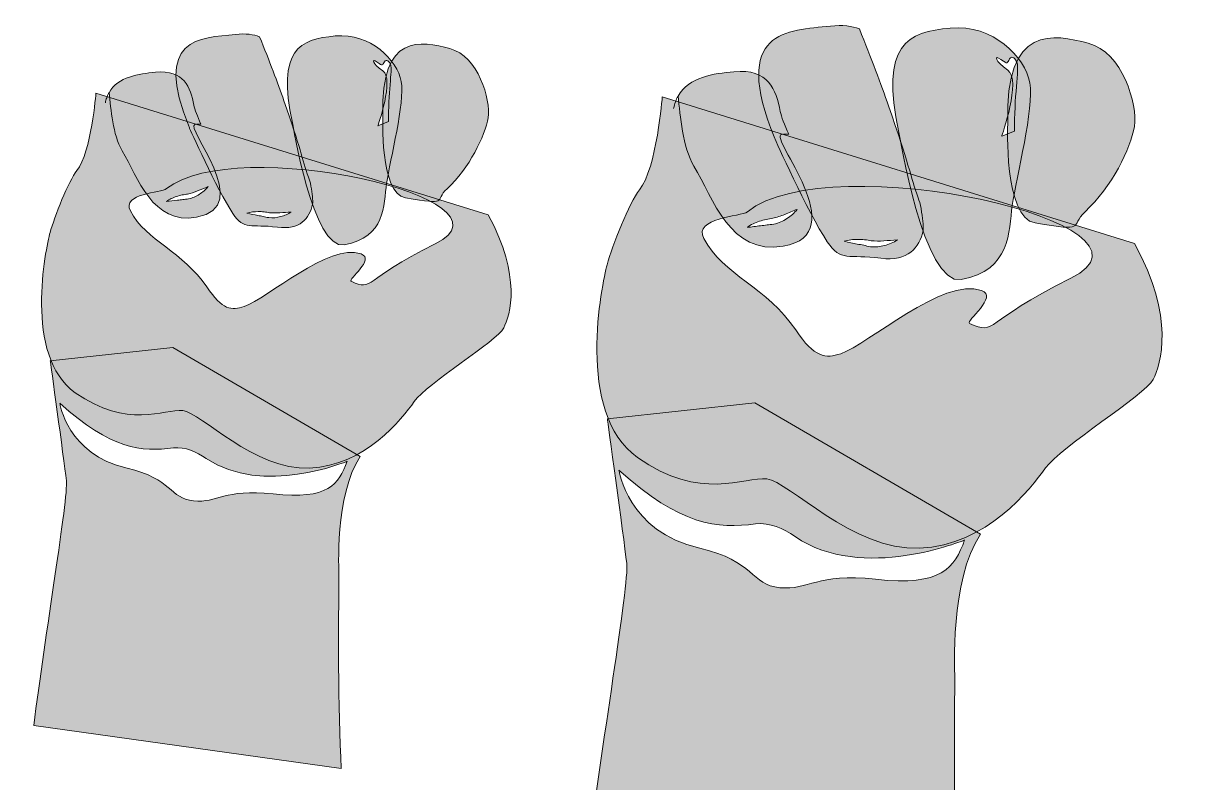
# Model space of a CAD drawing. Header units: inches. Extents: x 239 to 844, y -990 to -91.
# Drawn here: x 518.4 to 843.6, y -304.4 to -91.3 of the extents above; entities that cross this region are included whole.
import ezdxf

# ---------------------------------------------------------------- set-up
doc = ezdxf.new("R2010")
doc.units = ezdxf.units.IN
doc.header["$MEASUREMENT"] = 0
doc.layers.add('Layer 1', color=7, linetype='Continuous')

# ---------------------------------------------------------------- blocks, each defined once
blk = doc.blocks.new('block 8')
at = {"layer": 'Layer 1', "lineweight": 0}
for points, knots in [([(731.27, -122.54), (731.95, -122.41), (732.62, -122.41), (733.28, -122.49), (733.28, -122.49), (733.28, -122.49), (733.28, -122.49), (732.07, -119.81), (731.18, -117.54), (730.9, -116.09), (729.73, -109.95), (727.69, -103.99), (717.88, -104.95), (712.29, -105.5), (705.27, -106.33), (702.22, -111.8), (702.92, -117.36), (703.44, -125.98), (706.68, -131.44), (712.05, -140.5), (716.83, -156.42), (731.74, -153.89), (751.87, -150.48), (727.48, -123.3), (731.27, -122.54)], [0, 0, 0, 0, 1, 1, 1, 2, 2, 2, 3, 3, 3, 4, 4, 4, 5, 5, 5, 6, 6, 6, 7, 7, 7, 8, 8, 8, 8]), ([(732.18, -144.97), (733.32, -144.51), (734.47, -144.01), (735.69, -143.55), (734.88, -144.58), (733.88, -145.42), (732.78, -146.13), (731.68, -146.83), (730.48, -147.42), (729.11, -147.7), (728.37, -147.83), (727.82, -147.86), (727.2, -147.93), (726.59, -147.98), (725.99, -148.09), (725.37, -148.15), (724.14, -148.32), (722.89, -148.49), (721.59, -148.59), (722.67, -147.83), (723.85, -147.3), (725.07, -146.88), (725.68, -146.66), (726.31, -146.51), (726.95, -146.36), (727.58, -146.22), (728.28, -146.15), (728.79, -146.06), (729.9, -145.82), (731.04, -145.42), (732.18, -144.97)], [0, 0, 0, 0, 1, 1, 1, 2, 2, 2, 3, 3, 3, 4, 4, 4, 5, 5, 5, 6, 6, 6, 7, 7, 7, 8, 8, 8, 9, 9, 9, 10, 10, 10, 10])]:
    blk.add_open_spline(points, degree=3, knots=knots, dxfattribs=at)
blk = doc.blocks.new('block 7')
at = {"layer": 'Layer 1', "true_color": 0x1f9d48}
h = blk.add_hatch(color=114, dxfattribs=at)
h.dxf.hatch_style = 2
edge = h.paths.add_edge_path()
edge.add_spline(control_points=[(731.27, -122.54), (731.95, -122.41), (732.62, -122.41), (733.28, -122.49), (733.28, -122.49), (733.28, -122.49), (733.28, -122.49), (732.07, -119.81), (731.18, -117.54), (730.9, -116.09), (729.73, -109.95), (727.69, -103.99), (717.88, -104.95), (712.29, -105.5), (705.27, -106.33), (702.22, -111.8), (702.92, -117.36), (703.44, -125.98), (706.68, -131.44), (712.05, -140.5), (716.83, -156.42), (731.74, -153.89), (751.87, -150.48), (727.48, -123.3), (731.27, -122.54)], knot_values=[0, 0, 0, 0, 1, 1, 1, 2, 2, 2, 3, 3, 3, 4, 4, 4, 5, 5, 5, 6, 6, 6, 7, 7, 7, 8, 8, 8, 8], degree=3, periodic=1)
edge = h.paths.add_edge_path()
edge.add_spline(control_points=[(732.18, -144.97), (733.32, -144.51), (734.47, -144.01), (735.69, -143.55), (734.88, -144.58), (733.88, -145.42), (732.78, -146.13), (731.68, -146.83), (730.48, -147.42), (729.11, -147.7), (728.37, -147.83), (727.82, -147.86), (727.2, -147.93), (726.59, -147.98), (725.99, -148.09), (725.37, -148.15), (724.14, -148.32), (722.89, -148.49), (721.59, -148.59), (722.67, -147.83), (723.85, -147.3), (725.07, -146.88), (725.68, -146.66), (726.31, -146.51), (726.95, -146.36), (727.58, -146.22), (728.28, -146.15), (728.79, -146.06), (729.9, -145.82), (731.04, -145.42), (732.18, -144.97)], knot_values=[0, 0, 0, 0, 1, 1, 1, 2, 2, 2, 3, 3, 3, 4, 4, 4, 5, 5, 5, 6, 6, 6, 7, 7, 7, 8, 8, 8, 9, 9, 9, 10, 10, 10, 10], degree=3, periodic=1)
edge = h.paths.add_edge_path()
edge.add_spline(control_points=[(702.22, -111.8), (701.67, -112.78), (701.25, -113.91), (700.99, -115.22), (701.25, -113.91), (701.67, -112.78), (702.22, -111.8)], knot_values=[0, 0, 0, 0, 1, 1, 1, 2, 2, 2, 2], degree=3, periodic=1)
at = {"layer": 'Layer 1', "lineweight": 0}
blk.add_open_spline([(702.22, -111.8), (701.67, -112.78), (701.25, -113.91), (700.99, -115.22), (701.25, -113.91), (701.67, -112.78), (702.22, -111.8)], degree=3, knots=[0, 0, 0, 0, 1, 1, 1, 2, 2, 2, 2], dxfattribs=at)
at = {"layer": 'Layer 1'}
blk.add_blockref('block 8', (0, 0), dxfattribs=at)
blk = doc.blocks.new('block 6')
at = {"layer": 'Layer 1'}
blk.add_blockref('block 7', (0, 0), dxfattribs=at)
blk = doc.blocks.new('block 5')
at = {"layer": 'Layer 1', "true_color": 0x1f9d48}
h = blk.add_hatch(color=114, dxfattribs=at)
h.dxf.hatch_style = 2
edge = h.paths.add_edge_path()
edge.add_spline(control_points=[(770.44, -143.33), (770.24, -142.04), (769.91, -141.16), (769.62, -140.36), (767.4, -134.21), (766.99, -130.57), (761.31, -114.54), (759.17, -108.48), (756.45, -101.18), (753.12, -92.95), (751.05, -92.14), (748.42, -91.8), (744.97, -92.15), (732.99, -93.37), (716.89, -93.13), (729.38, -123.66), (729.38, -123.66), (738.57, -144.3), (744.08, -152.62), (747.9, -158.39), (750.06, -156.07), (759.11, -157.25), (766.78, -158.24), (769.96, -154.33), (771.01, -149.46), (771.18, -148.2), (770.85, -145.94), (770.44, -143.33)], knot_values=[0, 0, 0, 0, 1, 1, 1, 2, 2, 2, 3, 3, 3, 4, 4, 4, 5, 5, 5, 6, 6, 6, 7, 7, 7, 8, 8, 8, 9, 9, 9, 9], degree=3, periodic=1)
edge = h.paths.add_edge_path()
edge.add_spline(control_points=[(760.21, -153.68), (758.94, -154), (757.61, -154.18), (756.23, -154.02), (755.49, -153.9), (754.95, -153.76), (754.35, -153.63), (753.75, -153.49), (753.14, -153.4), (752.53, -153.27), (751.31, -153.04), (750.08, -152.81), (748.81, -152.49), (750.07, -152.11), (751.36, -151.98), (752.65, -151.96), (753.3, -151.95), (753.95, -152.01), (754.6, -152.06), (755.24, -152.13), (755.93, -152.28), (756.44, -152.35), (757.56, -152.47), (758.77, -152.46), (760, -152.38), (761.23, -152.31), (762.47, -152.2), (763.78, -152.14), (762.68, -152.86), (761.47, -153.35), (760.21, -153.68)], knot_values=[0, 0, 0, 0, 1, 1, 1, 2, 2, 2, 3, 3, 3, 4, 4, 4, 5, 5, 5, 6, 6, 6, 7, 7, 7, 8, 8, 8, 9, 9, 9, 10, 10, 10, 10], degree=3, periodic=1)
h = blk.add_hatch(color=114, dxfattribs=at)
h.dxf.hatch_style = 2
edge = h.paths.add_edge_path()
edge.add_spline(control_points=[(800.93, -108.07), (799.63, -100.89), (790.64, -91.57), (778.64, -92.7), (766.64, -93.82), (758.89, -97.2), (764.21, -122), (764.21, -122), (771.15, -165.14), (781.68, -163.23), (795.71, -160.67), (795, -149.72), (796.03, -142.49), (797.23, -134.12), (802.24, -115.25), (800.93, -108.07)], knot_values=[0, 0, 0, 0, 1, 1, 1, 2, 2, 2, 3, 3, 3, 4, 4, 4, 5, 5, 5, 5], degree=3, periodic=1)
edge = h.paths.add_edge_path()
edge.add_spline(control_points=[(793.07, -123.06), (793.07, -123.06), (798.66, -107.18), (794.76, -104.5), (791.13, -102.01), (790.78, -100.03), (792.86, -101.52), (794.94, -103.02), (794.53, -102.48), (795.29, -101.38), (796.04, -100.28), (796.87, -101.24), (797.42, -102.52), (797.96, -103.8), (796.5, -112.52), (796.68, -121.58), (796.68, -121.58), (793.07, -123.06), (793.07, -123.06)], knot_values=[0, 0, 0, 0, 1, 1, 1, 2, 2, 2, 3, 3, 3, 4, 4, 4, 5, 5, 5, 6, 6, 6, 6], degree=3, periodic=1)
h = blk.add_hatch(color=114, dxfattribs=at)
h.dxf.hatch_style = 2
edge = h.paths.add_edge_path()
edge.add_spline(control_points=[(794.75, -119.48), (794.75, -119.48), (793.57, -145.94), (802.41, -147.37), (817.37, -149.8), (811.9, -148.48), (816.47, -144.23), (823.92, -137.31), (829.29, -126.45), (830.29, -120.28), (831.29, -114.12), (826.91, -99.41), (817.37, -96.96), (807.83, -94.51), (793.9, -91.34), (794.75, -119.48)], knot_values=[0, 0, 0, 0, 1, 1, 1, 2, 2, 2, 3, 3, 3, 4, 4, 4, 5, 5, 5, 5], degree=3, periodic=1)
at = {"layer": 'Layer 1', "true_color": 0xea2625}
h = blk.add_hatch(color=20, dxfattribs=at)
h.dxf.hatch_style = 2
edge = h.paths.add_edge_path()
edge.add_spline(control_points=[(830.35, -153.13), (830.35, -153.13), (697.8, -111.97), (697.8, -111.97), (697.8, -111.97), (696.28, -131.99), (691.38, -138.11), (688.6, -141.59), (683.73, -153.83), (682.32, -159.07), (680.91, -164.31), (673.23, -200.64), (690.82, -213.11), (708.41, -225.59), (720.91, -218.54), (727.12, -219.15), (733.33, -219.76), (751.11, -239.42), (770.01, -238.59), (788.9, -237.75), (801.2, -221.94), (805.36, -216.07), (809.52, -210.21), (833.36, -195.53), (835.57, -191.27), (837.78, -187), (841.75, -173.95), (830.35, -153.13)], knot_values=[0, 0, 0, 0, 1, 1, 1, 2, 2, 2, 3, 3, 3, 4, 4, 4, 5, 5, 5, 6, 6, 6, 7, 7, 7, 8, 8, 8, 9, 9, 9, 9], degree=3, periodic=1)
edge = h.paths.add_edge_path()
edge.add_spline(control_points=[(812.43, -162.89), (787.46, -175.18), (791.85, -179), (784, -175.52), (782.8, -174.99), (792.31, -167.95), (787.38, -166.26), (776.41, -162.5), (755.72, -181.4), (747.88, -184.04), (743.66, -185.46), (740.57, -185.25), (735.26, -177.37), (727.28, -165.52), (714.82, -161.84), (709.46, -151.75), (706.33, -145.86), (719.95, -145.62), (721.69, -144.23), (744.93, -125.63), (843.62, -147.54), (812.43, -162.89)], knot_values=[0, 0, 0, 0, 1, 1, 1, 2, 2, 2, 3, 3, 3, 4, 4, 4, 5, 5, 5, 6, 6, 6, 7, 7, 7, 7], degree=3, periodic=1)
at = {"layer": 'Layer 1', "true_color": 0xfccf0c}
h = blk.add_hatch(color=40, dxfattribs=at)
h.dxf.hatch_style = 2
edge = h.paths.add_edge_path()
edge.add_spline(control_points=[(779.9, -274.09), (779.9, -274.09), (778.44, -247.45), (787.11, -234.68), (787.11, -234.68), (723.78, -197.81), (723.78, -197.81), (723.78, -197.81), (682.4, -202.34), (682.4, -202.34), (682.4, -202.34), (686.85, -234.72), (687.84, -242.88), (688.5, -248.27), (680.52, -295.68), (676.8, -325.49), (676.8, -325.49), (780.72, -340.02), (780.72, -340.02), (779.5, -319.63), (779.79, -290.63), (779.9, -274.09)], knot_values=[0, 0, 0, 0, 1, 1, 1, 2, 2, 2, 3, 3, 3, 4, 4, 4, 5, 5, 5, 6, 6, 6, 7, 7, 7, 7], degree=3, periodic=1)
edge = h.paths.add_edge_path()
edge.add_spline(control_points=[(757.67, -247.29), (740.96, -245.45), (739.01, -250.43), (730.81, -249.65), (722.6, -248.86), (723.72, -242.11), (708.31, -238.58), (687.99, -233.94), (685.64, -216.68), (685.64, -216.68), (702.8, -232.27), (713.29, -233.12), (724.01, -231.78), (728.04, -231.27), (731.72, -233.02), (735.07, -235.32), (753.99, -248.29), (782.66, -236.27), (782.66, -236.27), (779.81, -244.03), (776.38, -249.35), (757.67, -247.29)], knot_values=[0, 0, 0, 0, 1, 1, 1, 2, 2, 2, 3, 3, 3, 4, 4, 4, 5, 5, 5, 6, 6, 6, 7, 7, 7, 7], degree=3, periodic=1)
at = {"layer": 'Layer 1', "lineweight": 0}
for points, knots in [([(770.44, -143.33), (770.24, -142.04), (769.91, -141.16), (769.62, -140.36), (767.4, -134.21), (766.99, -130.57), (761.31, -114.54), (759.17, -108.48), (756.45, -101.18), (753.12, -92.95), (751.05, -92.14), (748.42, -91.8), (744.97, -92.15), (732.99, -93.37), (716.89, -93.13), (729.38, -123.66), (729.38, -123.66), (738.57, -144.3), (744.08, -152.62), (747.9, -158.39), (750.06, -156.07), (759.11, -157.25), (766.78, -158.24), (769.96, -154.33), (771.01, -149.46), (771.18, -148.2), (770.85, -145.94), (770.44, -143.33)], [0, 0, 0, 0, 1, 1, 1, 2, 2, 2, 3, 3, 3, 4, 4, 4, 5, 5, 5, 6, 6, 6, 7, 7, 7, 8, 8, 8, 9, 9, 9, 9]), ([(800.93, -108.07), (799.63, -100.89), (790.64, -91.57), (778.64, -92.7), (766.64, -93.82), (758.89, -97.2), (764.21, -122), (764.21, -122), (771.15, -165.14), (781.68, -163.23), (795.71, -160.67), (795, -149.72), (796.03, -142.49), (797.23, -134.12), (802.24, -115.25), (800.93, -108.07)], [0, 0, 0, 0, 1, 1, 1, 2, 2, 2, 3, 3, 3, 4, 4, 4, 5, 5, 5, 5]), ([(794.75, -119.48), (794.75, -119.48), (793.57, -145.94), (802.41, -147.37), (817.37, -149.8), (811.9, -148.48), (816.47, -144.23), (823.92, -137.31), (829.29, -126.45), (830.29, -120.28), (831.29, -114.12), (826.91, -99.41), (817.37, -96.96), (807.83, -94.51), (793.9, -91.34), (794.75, -119.48)], [0, 0, 0, 0, 1, 1, 1, 2, 2, 2, 3, 3, 3, 4, 4, 4, 5, 5, 5, 5]), ([(793.07, -123.06), (793.07, -123.06), (798.66, -107.18), (794.76, -104.5), (791.13, -102.01), (790.78, -100.03), (792.86, -101.52), (794.94, -103.02), (794.53, -102.48), (795.29, -101.38), (796.04, -100.28), (796.87, -101.24), (797.42, -102.52), (797.96, -103.8), (796.5, -112.52), (796.68, -121.58), (796.68, -121.58), (793.07, -123.06), (793.07, -123.06)], [0, 0, 0, 0, 1, 1, 1, 2, 2, 2, 3, 3, 3, 4, 4, 4, 5, 5, 5, 6, 6, 6, 6]), ([(830.35, -153.13), (830.35, -153.13), (697.8, -111.97), (697.8, -111.97), (697.8, -111.97), (696.28, -131.99), (691.38, -138.11), (688.6, -141.59), (683.73, -153.83), (682.32, -159.07), (680.91, -164.31), (673.23, -200.64), (690.82, -213.11), (708.41, -225.59), (720.91, -218.54), (727.12, -219.15), (733.33, -219.76), (751.11, -239.42), (770.01, -238.59), (788.9, -237.75), (801.2, -221.94), (805.36, -216.07), (809.52, -210.21), (833.36, -195.53), (835.57, -191.27), (837.78, -187), (841.75, -173.95), (830.35, -153.13)], [0, 0, 0, 0, 1, 1, 1, 2, 2, 2, 3, 3, 3, 4, 4, 4, 5, 5, 5, 6, 6, 6, 7, 7, 7, 8, 8, 8, 9, 9, 9, 9]), ([(812.43, -162.89), (787.46, -175.18), (791.85, -179), (784, -175.52), (782.8, -174.99), (792.31, -167.95), (787.38, -166.26), (776.41, -162.5), (755.72, -181.4), (747.88, -184.04), (743.66, -185.46), (740.57, -185.25), (735.26, -177.37), (727.28, -165.52), (714.82, -161.84), (709.46, -151.75), (706.33, -145.86), (719.95, -145.62), (721.69, -144.23), (744.93, -125.63), (843.62, -147.54), (812.43, -162.89)], [0, 0, 0, 0, 1, 1, 1, 2, 2, 2, 3, 3, 3, 4, 4, 4, 5, 5, 5, 6, 6, 6, 7, 7, 7, 7]), ([(760.21, -153.68), (758.94, -154), (757.61, -154.18), (756.23, -154.02), (755.49, -153.9), (754.95, -153.76), (754.35, -153.63), (753.75, -153.49), (753.14, -153.4), (752.53, -153.27), (751.31, -153.04), (750.08, -152.81), (748.81, -152.49), (750.07, -152.11), (751.36, -151.98), (752.65, -151.96), (753.3, -151.95), (753.95, -152.01), (754.6, -152.06), (755.24, -152.13), (755.93, -152.28), (756.44, -152.35), (757.56, -152.47), (758.77, -152.46), (760, -152.38), (761.23, -152.31), (762.47, -152.2), (763.78, -152.14), (762.68, -152.86), (761.47, -153.35), (760.21, -153.68)], [0, 0, 0, 0, 1, 1, 1, 2, 2, 2, 3, 3, 3, 4, 4, 4, 5, 5, 5, 6, 6, 6, 7, 7, 7, 8, 8, 8, 9, 9, 9, 10, 10, 10, 10]), ([(779.9, -274.09), (779.9, -274.09), (778.44, -247.45), (787.11, -234.68), (787.11, -234.68), (723.78, -197.81), (723.78, -197.81), (723.78, -197.81), (682.4, -202.34), (682.4, -202.34), (682.4, -202.34), (686.85, -234.72), (687.84, -242.88), (688.5, -248.27), (680.52, -295.68), (676.8, -325.49), (676.8, -325.49), (780.72, -340.02), (780.72, -340.02), (779.5, -319.63), (779.79, -290.63), (779.9, -274.09)], [0, 0, 0, 0, 1, 1, 1, 2, 2, 2, 3, 3, 3, 4, 4, 4, 5, 5, 5, 6, 6, 6, 7, 7, 7, 7]), ([(757.67, -247.29), (740.96, -245.45), (739.01, -250.43), (730.81, -249.65), (722.6, -248.86), (723.72, -242.11), (708.31, -238.58), (687.99, -233.94), (685.64, -216.68), (685.64, -216.68), (702.8, -232.27), (713.29, -233.12), (724.01, -231.78), (728.04, -231.27), (731.72, -233.02), (735.07, -235.32), (753.99, -248.29), (782.66, -236.27), (782.66, -236.27), (779.81, -244.03), (776.38, -249.35), (757.67, -247.29)], [0, 0, 0, 0, 1, 1, 1, 2, 2, 2, 3, 3, 3, 4, 4, 4, 5, 5, 5, 6, 6, 6, 7, 7, 7, 7])]:
    blk.add_open_spline(points, degree=3, knots=knots, dxfattribs=at)
at = {"layer": 'Layer 1'}
blk.add_blockref('block 6', (0, 0), dxfattribs=at)
blk = doc.blocks.new('block 12')
at = {"layer": 'Layer 1', "lineweight": 0}
for points, knots in [([(566.64, -119.73), (567.21, -119.62), (567.77, -119.61), (568.32, -119.68), (568.32, -119.68), (568.32, -119.68), (568.32, -119.68), (567.31, -117.45), (566.57, -115.57), (566.34, -114.36), (565.37, -109.27), (563.67, -104.32), (555.53, -105.11), (550.87, -105.57), (545.05, -106.27), (542.52, -110.84), (543.09, -115.46), (543.53, -122.59), (546.21, -127.12), (550.68, -134.65), (554.65, -147.87), (567.04, -145.77), (583.76, -142.93), (563.5, -120.36), (566.64, -119.73)], [0, 0, 0, 0, 1, 1, 1, 2, 2, 2, 3, 3, 3, 4, 4, 4, 5, 5, 5, 6, 6, 6, 7, 7, 7, 8, 8, 8, 8]), ([(567.4, -138.35), (568.35, -137.97), (569.3, -137.56), (570.32, -137.18), (569.64, -138.03), (568.81, -138.73), (567.9, -139.32), (566.99, -139.91), (565.98, -140.39), (564.85, -140.63), (564.24, -140.73), (563.78, -140.76), (563.27, -140.81), (562.76, -140.86), (562.26, -140.95), (561.74, -141), (560.72, -141.14), (559.69, -141.28), (558.61, -141.36), (559.5, -140.73), (560.48, -140.29), (561.5, -139.94), (562, -139.76), (562.53, -139.64), (563.05, -139.51), (563.58, -139.4), (564.16, -139.34), (564.58, -139.26), (565.5, -139.06), (566.45, -138.73), (567.4, -138.35)], [0, 0, 0, 0, 1, 1, 1, 2, 2, 2, 3, 3, 3, 4, 4, 4, 5, 5, 5, 6, 6, 6, 7, 7, 7, 8, 8, 8, 9, 9, 9, 10, 10, 10, 10])]:
    blk.add_open_spline(points, degree=3, knots=knots, dxfattribs=at)
blk = doc.blocks.new('block 11')
at = {"layer": 'Layer 1', "true_color": 0x1f9d48}
h = blk.add_hatch(color=114, dxfattribs=at)
h.dxf.hatch_style = 2
edge = h.paths.add_edge_path()
edge.add_spline(control_points=[(541.88, -112.25), (541.72, -112.68), (541.59, -113.14), (541.49, -113.64), (541.59, -113.14), (541.73, -112.69), (541.88, -112.25)], knot_values=[0, 0, 0, 0, 1, 1, 1, 2, 2, 2, 2], degree=3, periodic=1)
edge = h.paths.add_edge_path()
edge.add_spline(control_points=[(542.06, -111.78), (542, -111.94), (541.93, -112.08), (541.88, -112.25), (541.93, -112.09), (542, -111.94), (542.06, -111.78)], knot_values=[0, 0, 0, 0, 1, 1, 1, 2, 2, 2, 2], degree=3, periodic=1)
edge = h.paths.add_edge_path()
edge.add_spline(control_points=[(542.41, -111.02), (542.28, -111.26), (542.17, -111.52), (542.06, -111.78), (542.17, -111.52), (542.28, -111.26), (542.41, -111.02)], knot_values=[0, 0, 0, 0, 1, 1, 1, 2, 2, 2, 2], degree=3, periodic=1)
edge = h.paths.add_edge_path()
edge.add_spline(control_points=[(542.41, -111.02), (542.44, -110.96), (542.48, -110.9), (542.52, -110.84), (542.51, -110.82), (542.51, -110.81), (542.51, -110.8), (542.47, -110.87), (542.45, -110.95), (542.41, -111.02)], knot_values=[0, 0, 0, 0, 1, 1, 1, 2, 2, 2, 3, 3, 3, 3], degree=3, periodic=1)
edge = h.paths.add_edge_path()
edge.add_spline(control_points=[(566.64, -119.73), (567.21, -119.62), (567.77, -119.61), (568.32, -119.68), (568.32, -119.68), (568.32, -119.68), (568.32, -119.68), (567.31, -117.45), (566.57, -115.57), (566.34, -114.36), (565.37, -109.27), (563.67, -104.32), (555.53, -105.11), (550.87, -105.57), (545.05, -106.27), (542.52, -110.84), (543.09, -115.46), (543.53, -122.59), (546.21, -127.12), (550.68, -134.65), (554.65, -147.87), (567.04, -145.77), (583.76, -142.93), (563.5, -120.36), (566.64, -119.73)], knot_values=[0, 0, 0, 0, 1, 1, 1, 2, 2, 2, 3, 3, 3, 4, 4, 4, 5, 5, 5, 6, 6, 6, 7, 7, 7, 8, 8, 8, 8], degree=3, periodic=1)
edge = h.paths.add_edge_path()
edge.add_spline(control_points=[(567.4, -138.35), (568.35, -137.97), (569.3, -137.56), (570.32, -137.18), (569.64, -138.03), (568.81, -138.73), (567.9, -139.32), (566.99, -139.91), (565.98, -140.39), (564.85, -140.63), (564.24, -140.73), (563.78, -140.76), (563.27, -140.81), (562.76, -140.86), (562.26, -140.95), (561.74, -141), (560.72, -141.14), (559.69, -141.28), (558.61, -141.36), (559.5, -140.73), (560.48, -140.29), (561.5, -139.94), (562, -139.76), (562.53, -139.64), (563.05, -139.51), (563.58, -139.4), (564.16, -139.34), (564.58, -139.26), (565.5, -139.06), (566.45, -138.73), (567.4, -138.35)], knot_values=[0, 0, 0, 0, 1, 1, 1, 2, 2, 2, 3, 3, 3, 4, 4, 4, 5, 5, 5, 6, 6, 6, 7, 7, 7, 8, 8, 8, 9, 9, 9, 10, 10, 10, 10], degree=3, periodic=1)
at = {"layer": 'Layer 1', "lineweight": 0}
for points, knots in [([(541.88, -112.25), (541.72, -112.68), (541.59, -113.14), (541.49, -113.64), (541.59, -113.14), (541.73, -112.69), (541.88, -112.25)], [0, 0, 0, 0, 1, 1, 1, 2, 2, 2, 2]), ([(542.06, -111.78), (542, -111.94), (541.93, -112.08), (541.88, -112.25), (541.93, -112.09), (542, -111.94), (542.06, -111.78)], [0, 0, 0, 0, 1, 1, 1, 2, 2, 2, 2]), ([(542.41, -111.02), (542.28, -111.26), (542.17, -111.52), (542.06, -111.78), (542.17, -111.52), (542.28, -111.26), (542.41, -111.02)], [0, 0, 0, 0, 1, 1, 1, 2, 2, 2, 2]), ([(542.41, -111.02), (542.44, -110.96), (542.48, -110.9), (542.52, -110.84), (542.51, -110.82), (542.51, -110.81), (542.51, -110.8), (542.47, -110.87), (542.45, -110.95), (542.41, -111.02)], [0, 0, 0, 0, 1, 1, 1, 2, 2, 2, 3, 3, 3, 3])]:
    blk.add_open_spline(points, degree=3, knots=knots, dxfattribs=at)
at = {"layer": 'Layer 1'}
blk.add_blockref('block 12', (0, 0), dxfattribs=at)
blk = doc.blocks.new('block 10')
at = {"layer": 'Layer 1'}
blk.add_blockref('block 11', (0, 0), dxfattribs=at)
blk = doc.blocks.new('block 9')
at = {"layer": 'Layer 1', "true_color": 0x1f9d48}
h = blk.add_hatch(color=114, dxfattribs=at)
h.dxf.hatch_style = 2
edge = h.paths.add_edge_path()
edge.add_spline(control_points=[(599.19, -137), (599.02, -135.92), (598.74, -135.19), (598.5, -134.53), (596.66, -129.42), (596.32, -126.39), (591.6, -113.08), (589.82, -108.04), (587.56, -101.98), (584.8, -95.14), (583.08, -94.47), (580.89, -94.19), (578.03, -94.48), (568.07, -95.49), (554.7, -95.29), (565.07, -120.65), (565.07, -120.65), (572.71, -137.8), (577.29, -144.71), (580.46, -149.51), (582.25, -147.58), (589.77, -148.56), (596.14, -149.38), (598.78, -146.13), (599.66, -142.09), (599.79, -141.04), (599.53, -139.17), (599.19, -137)], knot_values=[0, 0, 0, 0, 1, 1, 1, 2, 2, 2, 3, 3, 3, 4, 4, 4, 5, 5, 5, 6, 6, 6, 7, 7, 7, 8, 8, 8, 9, 9, 9, 9], degree=3, periodic=1)
edge = h.paths.add_edge_path()
edge.add_spline(control_points=[(590.68, -145.59), (589.63, -145.86), (588.53, -146.01), (587.38, -145.87), (586.76, -145.78), (586.32, -145.66), (585.81, -145.55), (585.32, -145.43), (584.81, -145.36), (584.31, -145.25), (583.3, -145.06), (582.27, -144.87), (581.22, -144.6), (582.26, -144.29), (583.33, -144.18), (584.41, -144.17), (584.95, -144.15), (585.48, -144.2), (586.02, -144.25), (586.56, -144.3), (587.13, -144.43), (587.55, -144.49), (588.49, -144.59), (589.49, -144.58), (590.51, -144.51), (591.53, -144.45), (592.57, -144.36), (593.65, -144.32), (592.74, -144.91), (591.73, -145.32), (590.68, -145.59)], knot_values=[0, 0, 0, 0, 1, 1, 1, 2, 2, 2, 3, 3, 3, 4, 4, 4, 5, 5, 5, 6, 6, 6, 7, 7, 7, 8, 8, 8, 9, 9, 9, 10, 10, 10, 10], degree=3, periodic=1)
h = blk.add_hatch(color=114, dxfattribs=at)
h.dxf.hatch_style = 2
edge = h.paths.add_edge_path()
edge.add_spline(control_points=[(624.52, -107.7), (623.43, -101.73), (615.96, -94), (606, -94.93), (596.03, -95.86), (589.59, -98.67), (594.01, -119.27), (594.01, -119.27), (599.78, -155.11), (608.52, -153.52), (620.18, -151.4), (619.59, -142.3), (620.44, -136.3), (621.44, -129.34), (625.6, -113.67), (624.52, -107.7)], knot_values=[0, 0, 0, 0, 1, 1, 1, 2, 2, 2, 3, 3, 3, 4, 4, 4, 5, 5, 5, 5], degree=3, periodic=1)
edge = h.paths.add_edge_path()
edge.add_spline(control_points=[(617.98, -120.16), (617.98, -120.16), (622.62, -106.97), (619.39, -104.74), (616.37, -102.67), (616.08, -101.02), (617.81, -102.27), (619.53, -103.51), (619.2, -103.06), (619.83, -102.15), (620.45, -101.24), (621.14, -102.03), (621.59, -103.1), (622.05, -104.16), (620.83, -111.4), (620.98, -118.92), (620.98, -118.92), (617.98, -120.16), (617.98, -120.16)], knot_values=[0, 0, 0, 0, 1, 1, 1, 2, 2, 2, 3, 3, 3, 4, 4, 4, 5, 5, 5, 6, 6, 6, 6], degree=3, periodic=1)
h = blk.add_hatch(color=114, dxfattribs=at)
h.dxf.hatch_style = 2
edge = h.paths.add_edge_path()
edge.add_spline(control_points=[(619.38, -117.18), (619.38, -117.18), (618.4, -139.16), (625.74, -140.35), (638.17, -142.37), (633.63, -141.28), (637.42, -137.75), (643.61, -132), (648.08, -122.97), (648.91, -117.85), (649.74, -112.73), (646.09, -100.51), (638.17, -98.47), (630.25, -96.44), (618.67, -93.81), (619.38, -117.18)], knot_values=[0, 0, 0, 0, 1, 1, 1, 2, 2, 2, 3, 3, 3, 4, 4, 4, 5, 5, 5, 5], degree=3, periodic=1)
at = {"layer": 'Layer 1', "true_color": 0xea2625}
h = blk.add_hatch(color=20, dxfattribs=at)
h.dxf.hatch_style = 2
edge = h.paths.add_edge_path()
edge.add_spline(control_points=[(648.95, -145.13), (648.95, -145.13), (538.84, -110.94), (538.84, -110.94), (538.84, -110.94), (537.57, -127.58), (533.51, -132.66), (531.2, -135.55), (527.15, -145.72), (525.98, -150.07), (524.81, -154.42), (518.43, -184.6), (533.04, -194.96), (547.65, -205.33), (558.04, -199.47), (563.2, -199.98), (568.36, -200.48), (583.13, -216.82), (598.82, -216.13), (614.52, -215.43), (624.74, -202.3), (628.2, -197.43), (631.65, -192.55), (651.45, -180.36), (653.29, -176.82), (655.12, -173.28), (658.42, -162.44), (648.95, -145.13)], knot_values=[0, 0, 0, 0, 1, 1, 1, 2, 2, 2, 3, 3, 3, 4, 4, 4, 5, 5, 5, 6, 6, 6, 7, 7, 7, 8, 8, 8, 9, 9, 9, 9], degree=3, periodic=1)
edge = h.paths.add_edge_path()
edge.add_spline(control_points=[(634.07, -153.25), (613.32, -163.46), (616.97, -166.63), (610.45, -163.73), (609.46, -163.3), (617.35, -157.45), (613.26, -156.04), (604.15, -152.92), (586.95, -168.62), (580.44, -170.81), (576.94, -171.99), (574.37, -171.82), (569.96, -165.27), (563.33, -155.43), (552.98, -152.38), (548.53, -143.99), (545.93, -139.09), (557.24, -138.9), (558.69, -137.74), (577.99, -122.29), (659.97, -140.49), (634.07, -153.25)], knot_values=[0, 0, 0, 0, 1, 1, 1, 2, 2, 2, 3, 3, 3, 4, 4, 4, 5, 5, 5, 6, 6, 6, 7, 7, 7, 7], degree=3, periodic=1)
at = {"layer": 'Layer 1', "true_color": 0xfccf0c}
h = blk.add_hatch(color=40, dxfattribs=at)
h.dxf.hatch_style = 2
edge = h.paths.add_edge_path()
edge.add_spline(control_points=[(607.05, -245.62), (607.05, -245.62), (605.83, -223.49), (613.03, -212.88), (613.03, -212.88), (560.42, -182.26), (560.42, -182.26), (560.42, -182.26), (526.05, -186.02), (526.05, -186.02), (526.05, -186.02), (529.74, -212.91), (530.57, -219.69), (531.11, -224.17), (524.49, -263.55), (521.39, -288.32), (521.39, -288.32), (607.72, -300.39), (607.72, -300.39), (606.71, -283.45), (606.95, -259.36), (607.05, -245.62)], knot_values=[0, 0, 0, 0, 1, 1, 1, 2, 2, 2, 3, 3, 3, 4, 4, 4, 5, 5, 5, 6, 6, 6, 7, 7, 7, 7], degree=3, periodic=1)
edge = h.paths.add_edge_path()
edge.add_spline(control_points=[(588.57, -223.35), (574.7, -221.82), (573.07, -225.97), (566.26, -225.31), (559.45, -224.66), (560.37, -219.05), (547.57, -216.12), (530.69, -212.26), (528.74, -197.93), (528.74, -197.93), (542.99, -210.88), (551.71, -211.59), (560.62, -210.47), (563.96, -210.05), (567.02, -211.51), (569.8, -213.41), (585.52, -224.18), (609.34, -214.2), (609.34, -214.2), (606.97, -220.65), (604.12, -225.07), (588.57, -223.35)], knot_values=[0, 0, 0, 0, 1, 1, 1, 2, 2, 2, 3, 3, 3, 4, 4, 4, 5, 5, 5, 6, 6, 6, 7, 7, 7, 7], degree=3, periodic=1)
at = {"layer": 'Layer 1', "lineweight": 0}
for points, knots in [([(599.19, -137), (599.02, -135.92), (598.74, -135.19), (598.5, -134.53), (596.66, -129.42), (596.32, -126.39), (591.6, -113.08), (589.82, -108.04), (587.56, -101.98), (584.8, -95.14), (583.08, -94.47), (580.89, -94.19), (578.03, -94.48), (568.07, -95.49), (554.7, -95.29), (565.07, -120.65), (565.07, -120.65), (572.71, -137.8), (577.29, -144.71), (580.46, -149.51), (582.25, -147.58), (589.77, -148.56), (596.14, -149.38), (598.78, -146.13), (599.66, -142.09), (599.79, -141.04), (599.53, -139.17), (599.19, -137)], [0, 0, 0, 0, 1, 1, 1, 2, 2, 2, 3, 3, 3, 4, 4, 4, 5, 5, 5, 6, 6, 6, 7, 7, 7, 8, 8, 8, 9, 9, 9, 9]), ([(624.52, -107.7), (623.43, -101.73), (615.96, -94), (606, -94.93), (596.03, -95.86), (589.59, -98.67), (594.01, -119.27), (594.01, -119.27), (599.78, -155.11), (608.52, -153.52), (620.18, -151.4), (619.59, -142.3), (620.44, -136.3), (621.44, -129.34), (625.6, -113.67), (624.52, -107.7)], [0, 0, 0, 0, 1, 1, 1, 2, 2, 2, 3, 3, 3, 4, 4, 4, 5, 5, 5, 5]), ([(619.38, -117.18), (619.38, -117.18), (618.4, -139.16), (625.74, -140.35), (638.17, -142.37), (633.63, -141.28), (637.42, -137.75), (643.61, -132), (648.08, -122.97), (648.91, -117.85), (649.74, -112.73), (646.09, -100.51), (638.17, -98.47), (630.25, -96.44), (618.67, -93.81), (619.38, -117.18)], [0, 0, 0, 0, 1, 1, 1, 2, 2, 2, 3, 3, 3, 4, 4, 4, 5, 5, 5, 5]), ([(617.98, -120.16), (617.98, -120.16), (622.62, -106.97), (619.39, -104.74), (616.37, -102.67), (616.08, -101.02), (617.81, -102.27), (619.53, -103.51), (619.2, -103.06), (619.83, -102.15), (620.45, -101.24), (621.14, -102.03), (621.59, -103.1), (622.05, -104.16), (620.83, -111.4), (620.98, -118.92), (620.98, -118.92), (617.98, -120.16), (617.98, -120.16)], [0, 0, 0, 0, 1, 1, 1, 2, 2, 2, 3, 3, 3, 4, 4, 4, 5, 5, 5, 6, 6, 6, 6]), ([(648.95, -145.13), (648.95, -145.13), (538.84, -110.94), (538.84, -110.94), (538.84, -110.94), (537.57, -127.58), (533.51, -132.66), (531.2, -135.55), (527.15, -145.72), (525.98, -150.07), (524.81, -154.42), (518.43, -184.6), (533.04, -194.96), (547.65, -205.33), (558.04, -199.47), (563.2, -199.98), (568.36, -200.48), (583.13, -216.82), (598.82, -216.13), (614.52, -215.43), (624.74, -202.3), (628.2, -197.43), (631.65, -192.55), (651.45, -180.36), (653.29, -176.82), (655.12, -173.28), (658.42, -162.44), (648.95, -145.13)], [0, 0, 0, 0, 1, 1, 1, 2, 2, 2, 3, 3, 3, 4, 4, 4, 5, 5, 5, 6, 6, 6, 7, 7, 7, 8, 8, 8, 9, 9, 9, 9]), ([(634.07, -153.25), (613.32, -163.46), (616.97, -166.63), (610.45, -163.73), (609.46, -163.3), (617.35, -157.45), (613.26, -156.04), (604.15, -152.92), (586.95, -168.62), (580.44, -170.81), (576.94, -171.99), (574.37, -171.82), (569.96, -165.27), (563.33, -155.43), (552.98, -152.38), (548.53, -143.99), (545.93, -139.09), (557.24, -138.9), (558.69, -137.74), (577.99, -122.29), (659.97, -140.49), (634.07, -153.25)], [0, 0, 0, 0, 1, 1, 1, 2, 2, 2, 3, 3, 3, 4, 4, 4, 5, 5, 5, 6, 6, 6, 7, 7, 7, 7]), ([(590.68, -145.59), (589.63, -145.86), (588.53, -146.01), (587.38, -145.87), (586.76, -145.78), (586.32, -145.66), (585.81, -145.55), (585.32, -145.43), (584.81, -145.36), (584.31, -145.25), (583.3, -145.06), (582.27, -144.87), (581.22, -144.6), (582.26, -144.29), (583.33, -144.18), (584.41, -144.17), (584.95, -144.15), (585.48, -144.2), (586.02, -144.25), (586.56, -144.3), (587.13, -144.43), (587.55, -144.49), (588.49, -144.59), (589.49, -144.58), (590.51, -144.51), (591.53, -144.45), (592.57, -144.36), (593.65, -144.32), (592.74, -144.91), (591.73, -145.32), (590.68, -145.59)], [0, 0, 0, 0, 1, 1, 1, 2, 2, 2, 3, 3, 3, 4, 4, 4, 5, 5, 5, 6, 6, 6, 7, 7, 7, 8, 8, 8, 9, 9, 9, 10, 10, 10, 10]), ([(607.05, -245.62), (607.05, -245.62), (605.83, -223.49), (613.03, -212.88), (613.03, -212.88), (560.42, -182.26), (560.42, -182.26), (560.42, -182.26), (526.05, -186.02), (526.05, -186.02), (526.05, -186.02), (529.74, -212.91), (530.57, -219.69), (531.11, -224.17), (524.49, -263.55), (521.39, -288.32), (521.39, -288.32), (607.72, -300.39), (607.72, -300.39), (606.71, -283.45), (606.95, -259.36), (607.05, -245.62)], [0, 0, 0, 0, 1, 1, 1, 2, 2, 2, 3, 3, 3, 4, 4, 4, 5, 5, 5, 6, 6, 6, 7, 7, 7, 7]), ([(588.57, -223.35), (574.7, -221.82), (573.07, -225.97), (566.26, -225.31), (559.45, -224.66), (560.37, -219.05), (547.57, -216.12), (530.69, -212.26), (528.74, -197.93), (528.74, -197.93), (542.99, -210.88), (551.71, -211.59), (560.62, -210.47), (563.96, -210.05), (567.02, -211.51), (569.8, -213.41), (585.52, -224.18), (609.34, -214.2), (609.34, -214.2), (606.97, -220.65), (604.12, -225.07), (588.57, -223.35)], [0, 0, 0, 0, 1, 1, 1, 2, 2, 2, 3, 3, 3, 4, 4, 4, 5, 5, 5, 6, 6, 6, 7, 7, 7, 7])]:
    blk.add_open_spline(points, degree=3, knots=knots, dxfattribs=at)
at = {"layer": 'Layer 1'}
blk.add_blockref('block 10', (0, 0), dxfattribs=at)
blk = doc.blocks.new('block 2')
at = {"layer": 'Layer 1'}
for name in ['block 9', 'block 5']:
    blk.add_blockref(name, (0, 0), dxfattribs=at)

msp = doc.modelspace()

# ---------------------------------------------------------------- block references
at = {"layer": 'Layer 1'}
msp.add_blockref('block 2', (0, 0), dxfattribs=at)

doc.saveas('drawing.dxf')
